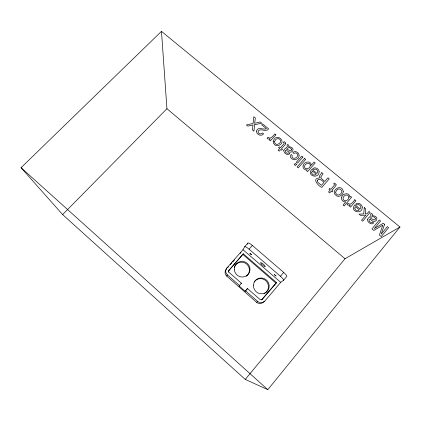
<?xml version="1.0" encoding="UTF-8"?>
<svg xmlns="http://www.w3.org/2000/svg" width="421" height="421" viewBox="0 0 421 421"><rect width="100%" height="100%" fill="white"/><g stroke="black" fill="none" stroke-linecap="round" stroke-linejoin="round"><path stroke-width="0.63" d="M226.919 267.945L226.256 269.24A4.915 4.836 39.4 0 0 226.756 276.118L256.615 302.304A5.01 4.873 55.3 0 0 263.551 301.878L264.814 301.089L280.718 282.338L283.501 280.344L286.733 276.529A5.173 1.11 40.2 0 0 283.707 272.44L252.374 245.448A5.078 1.1 41.2 0 0 247.922 243.085L244.659 246.79L242.98 249.7L226.919 267.945A4.989 4.91 38.7 0 0 227.429 274.924L226.756 276.118M228.387 271.645A1.973 1.947 39 0 1 228.708 270.687L243.306 253.81L276.534 282.591L262.33 299.257A2.026 1.973 54.9 0 1 259.915 299.405L247.506 288.574L245.138 291.253L239.112 285.97L239.502 285.506L227.429 274.924M247.29 244.159L247.922 243.085M228.919 270.408L243.306 253.81M229.234 269.84L229.019 270.119A1.989 1.958 38.7 0 0 229.192 272.519L241.438 283.265L241.038 283.743M267.814 389.662L399.95 227.024L161.469 31.338L21.05 167.69L62.624 214.589L245.264 379.421L267.814 389.662L21.05 167.69M245.264 379.421L345.025 258.736L399.95 227.024M261.362 299.915A2.016 1.958 55.1 0 0 261.783 299.626L276.534 282.591M283.501 280.344A5.184 1.068 40.3 0 0 280.444 276.276L283.707 272.44M245.138 291.253L247.506 288.574M239.112 285.97L241.438 283.265M244.659 246.79A5.089 1.058 41.2 0 1 249.079 249.2L252.374 245.448M227.556 267.761L228.424 266.777M230.161 264.804L231.897 262.83M232.766 261.846L234.502 259.873M240.144 253.458L241.012 252.474M62.624 214.589L166.937 108.707L161.469 31.338M256.615 302.304L257.768 301.52A5.089 4.947 54.9 0 0 264.814 301.089M262.03 299.373L262.583 299.005M166.937 108.707L345.025 258.736M249.079 249.2L280.444 276.276M242.98 249.7L280.718 282.338M242.901 254.489L275.892 283.07M245.569 290.827L257.768 301.52M254.179 281.875A7.952 7.736 50 0 1 266.561 281.475A7.952 7.736 50 0 1 264.093 293.621M234.197 267.546A7.857 7.699 40.4 0 1 234.55 266.598M234.776 266.151A7.857 7.699 40.4 0 1 246.759 264.151A7.857 7.699 40.4 0 1 246.259 276.281M228.424 272.155A1.973 1.947 39 0 1 228.387 271.903M362.297 207.074C362.455 215.568 348.83 211.384 354.982 204.79L360.087 208.995C362.418 206.948 359.308 203.369 356.945 204.969L355.798 204.022C358.192 202.117 362.028 204.169 362.297 207.074M291.579 149.366L291.306 150.36L290.385 150.818L286.685 149.129C287.648 147.034 290.843 147.292 291.579 149.366M354.856 208.021C354.582 210.316 357.892 211.705 359.339 209.826L355.466 206.632L354.856 208.021M273.176 141.361L273.618 143.519L275.36 145.198A3.594 3.342 19.4 0 0 277.739 145.677C288.364 142.798 276.234 131.326 273.176 141.361M320.807 177.125L321.291 178.457L324.817 181.435L328.012 177.762L329.28 178.804L321.823 187.403C318.181 185.987 311.393 178.157 319.518 177.983L319.328 176.152L321.297 173.457L321.512 172.41L323.065 173.684L320.807 177.125M319.123 171.515C319.155 179.751 305.714 175.71 311.919 169.274L316.897 173.378C319.265 171.389 316.182 167.89 313.861 169.452L312.74 168.532C315.092 166.7 318.892 168.642 319.123 171.515M311.735 172.415C311.435 174.689 314.719 175.989 316.139 174.183L312.366 171.068L311.735 172.415M317.302 180.814L317.771 182.251L321.423 185.345L323.975 182.404C322.597 180.877 318.555 177.13 317.302 180.814M367.475 219.715C367.449 222.404 371.617 225.482 373.737 222.956L372.632 222.046C371.301 223.456 368.991 221.662 368.959 220.088L370.054 219.125C376.048 225.719 380.673 215.899 372.364 215.715L372.659 214.952L372.101 213.831L371.201 213.268L370.538 214.068C372.832 215.684 367.512 217.646 367.475 219.715M341.531 197.791C341.136 200.096 343.478 202.301 345.757 201.854L343.057 205.027L344.189 205.964L351.624 197.202L350.556 196.323L349.867 197.128C349.798 191.787 341.936 193.265 341.531 197.791M343.262 191.429C343.278 193.771 341.289 195.912 339.021 196.297A3.694 3.431 32.6 0 1 336.595 195.812C329.101 191.229 341.678 182.667 343.262 191.429M249.932 253.426L251.453 254.742L249.932 253.426M303.046 165.969C302.583 168.279 304.983 170.416 307.225 169.858L306.499 170.679L307.609 171.594L315.208 162.98L314.071 162.043L311.293 165.19C311.003 159.996 303.53 161.659 303.046 165.969M335.732 192.118L335.832 193.323L337.2 194.749A2.047 1.9 32.7 0 0 338.852 194.918C346.146 192.029 337.968 184.814 335.732 192.118M283.754 150.555C283.659 153.191 287.717 156.017 289.785 153.66L288.738 152.791C287.538 154.002 285.78 152.707 285.222 151.476L285.501 150.381L286.306 150.013C291.895 156.28 296.894 147.045 288.695 146.792L289.011 146.071L288.506 145.008L287.643 144.471L286.959 145.224C289.159 146.808 283.859 148.576 283.754 150.555M256.515 131.047C256.084 134.583 261.452 136.962 263.625 133.841L262.493 132.91C261.273 134.699 258.357 134.01 258.005 131.91C259.331 126.879 265.967 133.115 268.609 128.847L262.557 123.869L261.683 124.816L266.493 128.779C263.409 130.178 257.763 126.137 256.515 131.047M364.26 207.606L363.728 213.942L359.034 214.142L360.534 215.384L365.838 215.142L361.55 220.278L362.686 221.22L370.054 212.373L368.922 211.442L366.912 213.852L365.233 213.868L365.76 208.837L364.26 207.606M274.603 141.651L274.671 142.808L275.987 144.182A1.989 1.852 19.4 0 0 277.607 144.35C284.901 141.598 276.965 134.636 274.603 141.651M299.094 155.165C299.526 161.738 287.627 160.469 291.116 154.428L292.211 155.333C290.479 159.712 297.758 158.964 297.679 155.096A1.805 1.679 23.2 0 0 297.294 153.754L295.437 152.839L293.911 153.439L292.816 152.534L294.09 151.755A3.005 2.794 23.1 0 1 295.968 151.618L298.352 153.128L299.094 155.165M254.616 124.716L253.926 131.215L252.4 129.947L253.016 124.911L247.811 126.153L246.359 124.953L253.1 123.464L253.831 116.685L255.342 117.927L254.647 123.274L260.262 121.979L261.736 123.19L254.616 124.716M310.356 165.358C310.509 168.974 303.867 170.516 304.599 166.063C305.125 163.29 309.888 161.822 310.356 165.358M348.909 197.223C348.993 200.296 344.073 202.475 343.041 198.949C342.483 195.549 348.351 192.992 348.909 197.223M336.111 184.903L335.553 186.124L331.964 190.287L332.895 191.06L332.148 191.923L331.216 191.155L329.701 192.918L328.533 191.95L330.048 190.187L328.954 189.282L329.701 188.419L330.795 189.324L334.337 185.219L334.474 184.582L333.658 183.83L334.379 183.003L335.937 184.277L336.111 184.903M274.439 274.613L275.981 275.95L274.439 274.613M285.77 143.45L285.191 144.629L281.549 148.65L282.454 149.397L281.696 150.229L280.796 149.481L279.255 151.186L278.118 150.244L279.66 148.545L278.591 147.666L279.349 146.829L280.418 147.708L284.007 143.75L284.154 143.129L283.37 142.403L284.096 141.603L285.612 142.84L285.77 143.45M384.583 224.34L381.189 234.171L387.336 226.603L388.588 227.635L381.263 236.591L379.379 235.034L382.794 225.172L373.827 230.44L371.969 228.903L379.316 219.999L380.558 221.025L374.343 228.508L383.289 223.272L384.583 224.34M375.411 218.967L374.574 219.888L373.864 219.92L370.412 218.189C371.317 215.699 375.406 216.441 375.411 218.967M354.75 199.775C353.435 201.58 350.551 206.153 348.014 203.301L347.057 204.432L348.156 205.201L350.351 205.095L349.419 206.195L350.53 207.116L355.919 200.738L354.75 199.775M296.431 164.348L295.384 165.521L294.232 164.569L295.279 163.395L296.431 164.348M302.904 157.086L297.452 163.201L296.3 162.248L301.752 156.138L302.904 157.086M304.599 158.485L297.084 166.932L298.221 167.868L305.735 159.417L304.599 158.485M275.881 134.841L270.366 140.867L269.308 139.988L270.261 138.946L268.098 139.035L267.04 138.304L268.024 137.235C270.487 139.967 273.371 135.594 274.771 133.925L275.881 134.841M234.344 269.893A7.925 7.762 40.1 0 0 246.795 275.629A7.925 7.762 40.1 0 0 245.332 262.115A7.925 7.762 40.1 0 0 234.344 269.893M253.442 285.143A8.02 7.799 49.7 0 0 264.788 293.111A8.02 7.799 49.7 0 0 265.719 279.439A8.02 7.799 49.7 0 0 253.442 285.143M261.394 264.035A3.036 0.621 40.8 0 0 265.209 266.63A3.036 0.621 40.8 0 0 262.136 263.257A3.036 0.621 40.8 0 0 261.394 264.035"/></g></svg>
